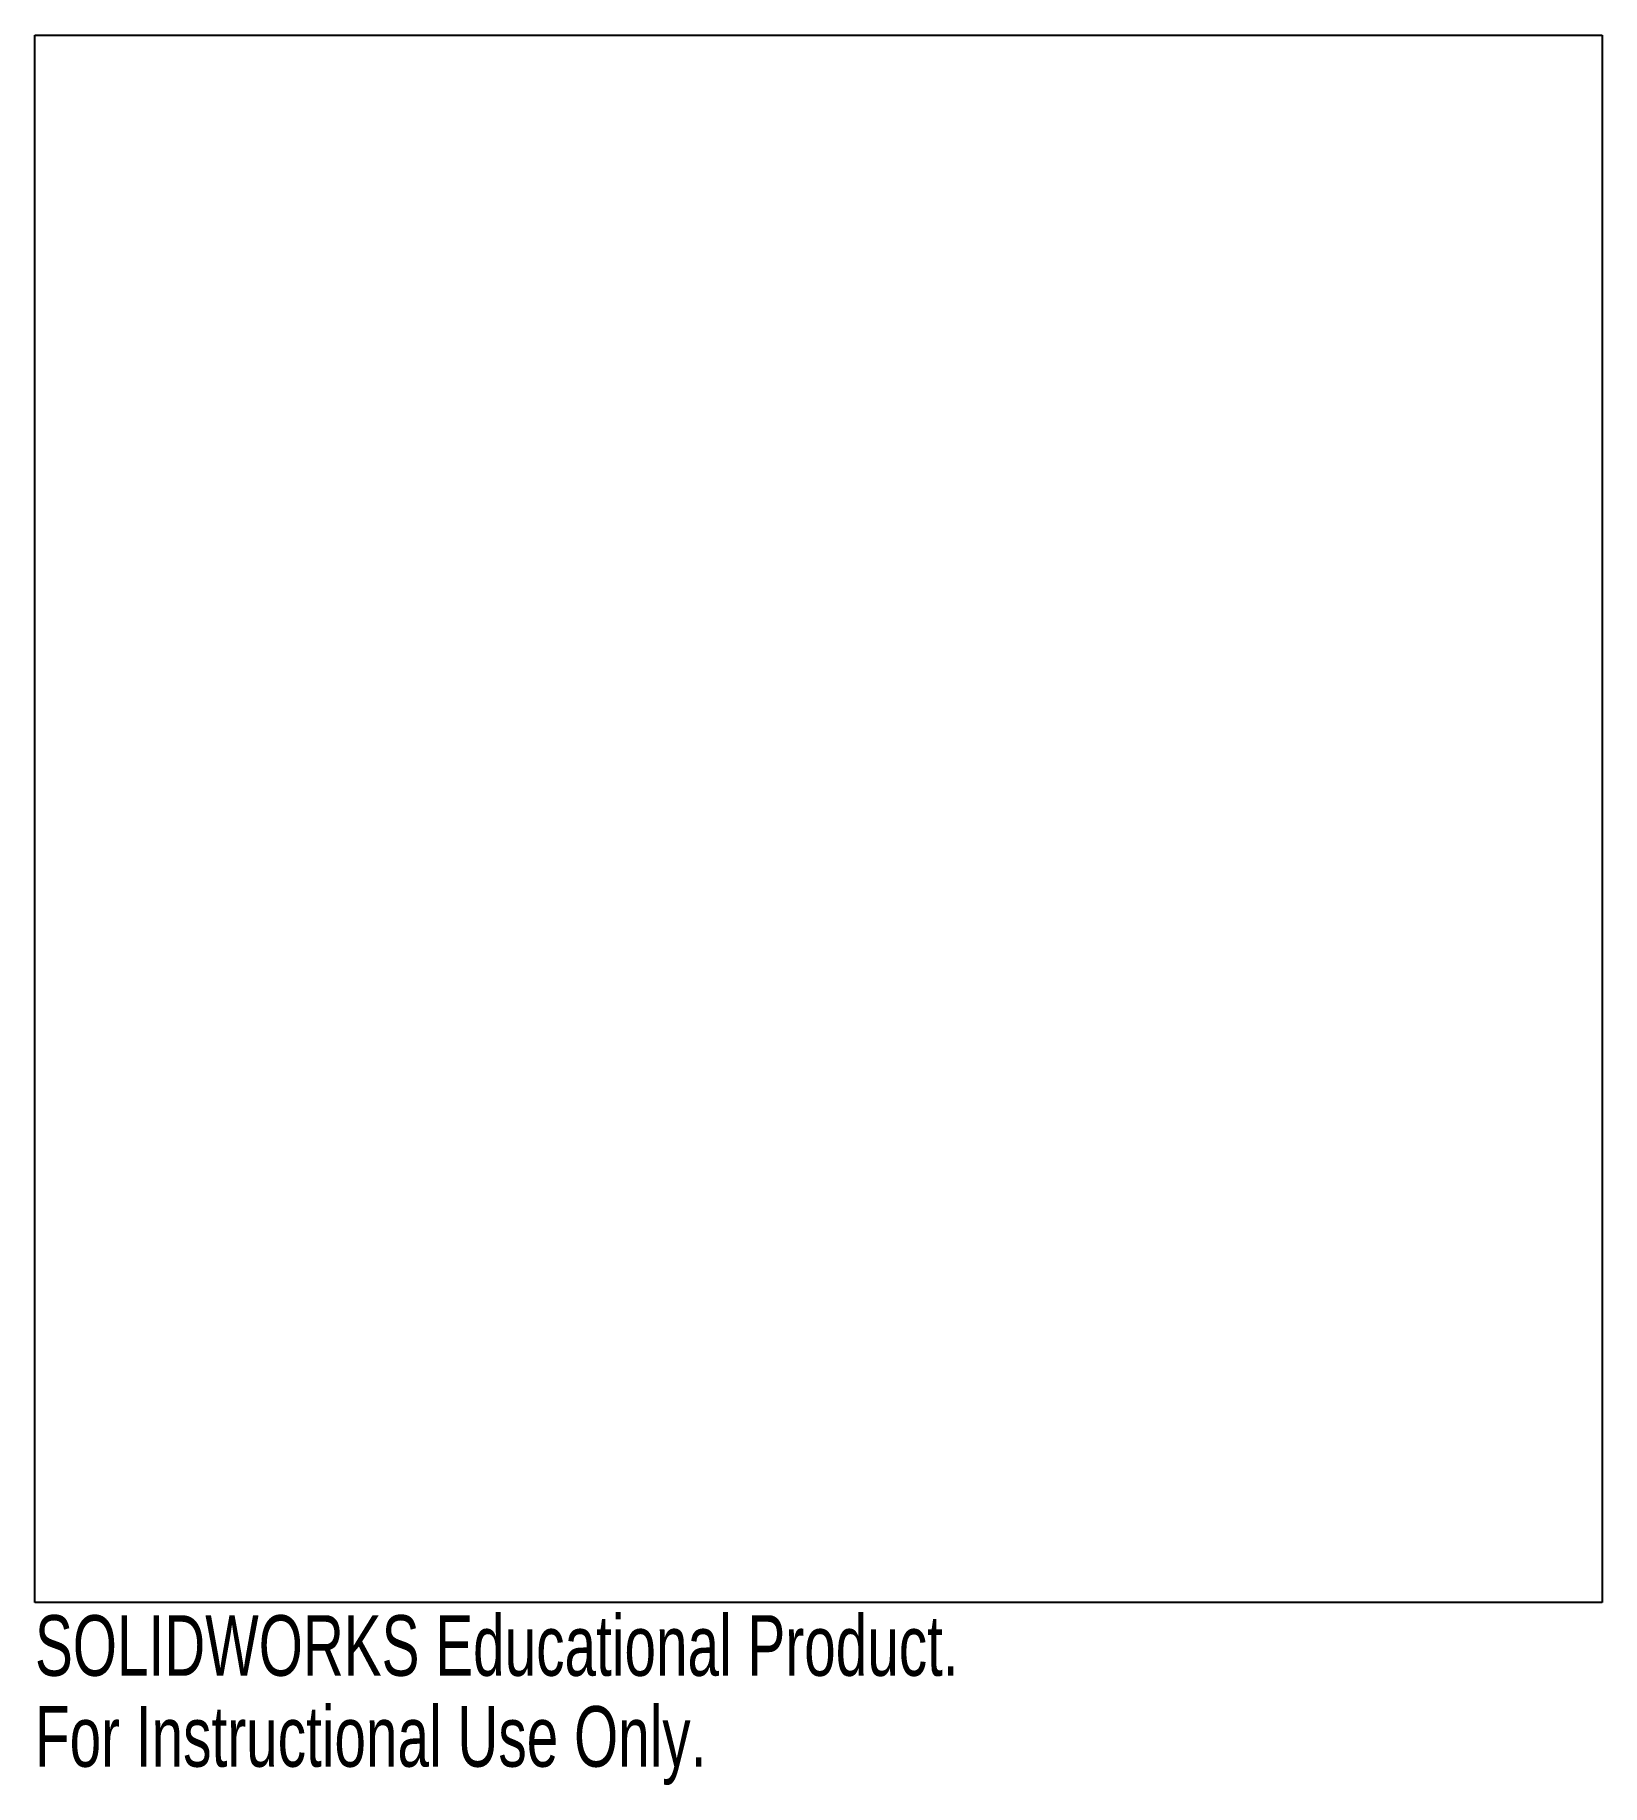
# Model space of a CAD drawing. Header units: millimetres. Extents: x 0 to 125, y -140 to 0.
import ezdxf

# ---------------------------------------------------------------- set-up
doc = ezdxf.new("R2010")
doc.units = ezdxf.units.MM
doc.styles.add('SLDTEXTSTYLE0', font='TXT', dxfattribs={"width": 0.7})

msp = doc.modelspace()

# ---------------------------------------------------------------- linework, layer by layer
at = {"color": 7, "linetype": 'Continuous', "lineweight": 25}
for p, q in [((0, -125), (0, 0)), ((0, 0), (125, 0)), ((125, 0), (125, -125)), ((125, -125), (0, -125))]:
    msp.add_line(p, q, dxfattribs=at)

# ---------------------------------------------------------------- texts
at = {"color": 7, "linetype": 'Continuous', "char_height": 4.8336, "attachment_point": 1, "style": 'SLDTEXTSTYLE0'}
for s, insert in [('SOLIDWORKS Educational Product.', (0, -126.02)), ('For Instructional Use Only.', (0, -133.27))]:
    msp.add_mtext(s, dxfattribs=dict(at, insert=insert))

doc.saveas('drawing.dxf')
